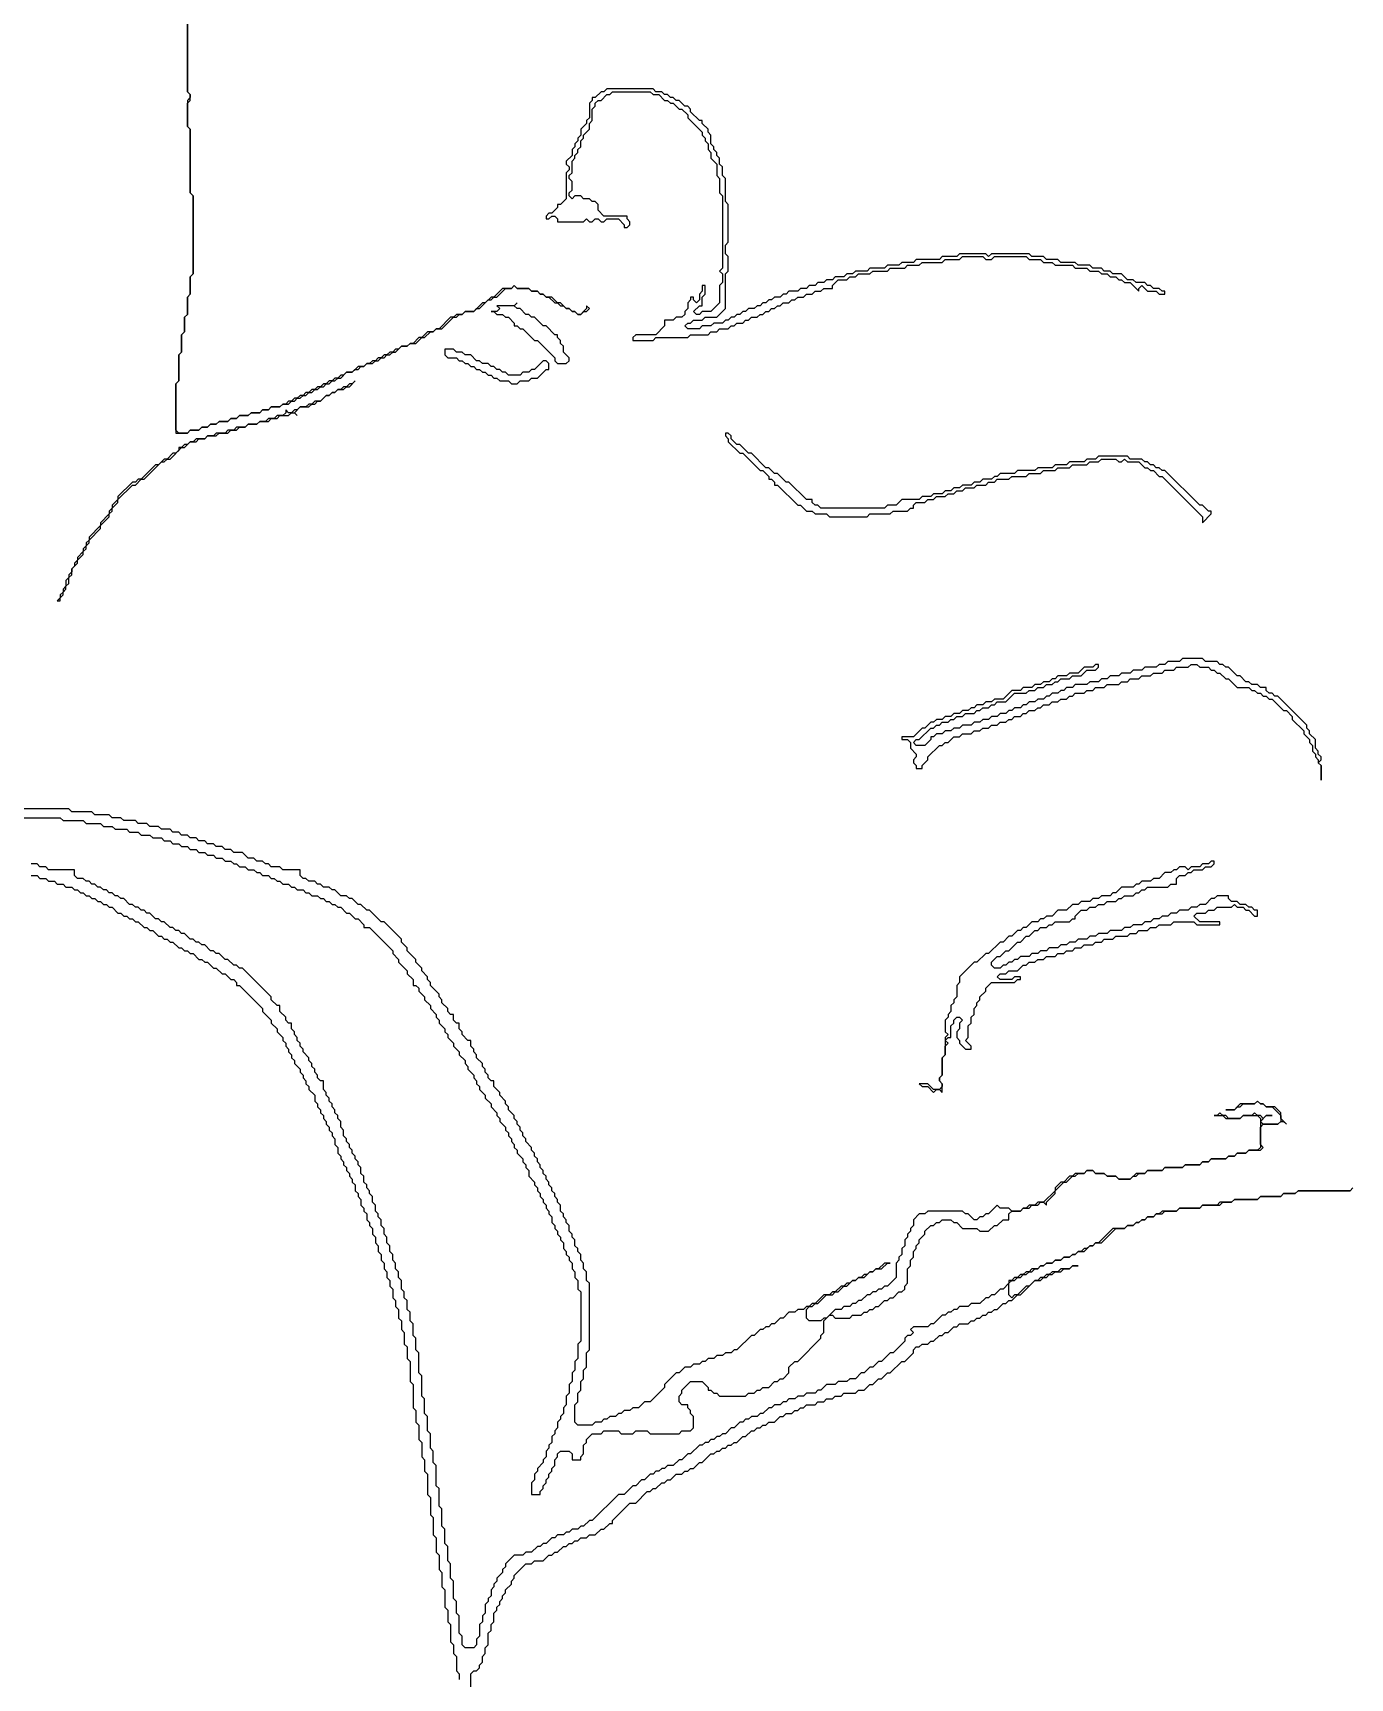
# Model space of a CAD drawing. Header units: metres. Extents: x 0 to 1000, y 0 to 1405.
# Drawn here: x 498.9 to 612.7, y 817.6 to 959.8 of the extents above; entities that cross this region are included whole.
import ezdxf

# ---------------------------------------------------------------- set-up
doc = ezdxf.new("R2010")
doc.units = ezdxf.units.M

msp = doc.modelspace()

# ---------------------------------------------------------------- linework, layer by layer
for points in [[(512.25, 964.75), (512.25, 954.75), (512.5, 954.5), (512.5, 954.25), (512.25, 954), (512.25, 951.75), (512.5, 951.5), (512.5, 946), (512.75, 945.75), (512.75, 939), (512.5, 938.75), (512.5, 937.25), (512.25, 937), (512.25, 935.5), (512, 935.25), (512, 934), (511.75, 933.75), (511.75, 932.25), (511.5, 932), (511.5, 929.75), (511.25, 929.5), (511.25, 925.25), (512.25, 925.25), (512.5, 925.5), (513.25, 925.5), (513.5, 925.75), (514, 925.75), (514.25, 926), (514.75, 926), (515, 926.25), (515.75, 926.25), (516, 926.5), (516.5, 926.5), (516.75, 926.75), (517.5, 926.75), (517.75, 927), (518.5, 927), (518.75, 927.25), (519.25, 927.25), (519.5, 927.5), (520.25, 927.5), (520.5, 927.75), (521, 927.75), (521.25, 928), (521.5, 928), (521.75, 928.25), (522, 928.25), (522.25, 928.5), (522.5, 928.5), (522.75, 928.75), (523, 928.75), (523.25, 929), (523.5, 929), (523.75, 929.25), (524, 929.25), (524.25, 929.5), (524.5, 929.5), (524.75, 929.75), (525, 929.75), (525.25, 930), (525.5, 930), (526, 930.5), (526.5, 930.5), (526.75, 930.75), (527, 930.75), (527.25, 931), (527.5, 931), (527.75, 931.25), (528.25, 931.25), (528.5, 931.5), (528.75, 931.5), (529, 931.75), (529.25, 931.75), (529.5, 932), (529.75, 932), (530, 932.25), (530.25, 932.25), (530.75, 932.75), (531.25, 932.75), (531.5, 933), (532, 933), (532.5, 933.5), (532.75, 933.5), (533.25, 934), (533.5, 934), (533.75, 934.25), (534.25, 934.25), (535.25, 935.25), (535.5, 935.25), (535.75, 935.5), (536, 935.5), (536.25, 935.75), (537, 935.75), (537.25, 936), (537.5, 936), (538.25, 936.75), (538.5, 936.75), (538.75, 937), (539, 937), (539.75, 937.75), (540.25, 937.75), (540.5, 938), (540.75, 937.75), (541.75, 937.75), (542, 937.5), (542.5, 937.5), (542.75, 937.25), (543, 937.25), (543.25, 937), (543.5, 937), (544, 936.5), (544.25, 936.5), (544.5, 936.25), (544.75, 936.25), (545, 936), (545.25, 936), (545.5, 935.75), (545.75, 935.75), (546, 935.5), (546.25, 935.5), (546.5, 935.75), (546.75, 935.75), (547, 936), (546.75, 936.25), (546.75, 936), (546.25, 935.5), (546, 935.5), (545.75, 935.75), (545.5, 935.75), (545.25, 936), (545, 936), (544.5, 936.5), (544.25, 936.5), (543.75, 937), (543.25, 937), (543, 937.25), (542.75, 937.25), (542.5, 937.5), (542, 937.5), (541.75, 937.75), (540.75, 937.75), (540.5, 938), (540.25, 937.75), (539.5, 937.75), (538.75, 937), (538.5, 937), (538, 936.5), (537.75, 936.5), (537, 935.75), (536.25, 935.75), (536, 935.5), (535.5, 935.5), (535.25, 935.25), (535, 935.25), (534, 934.25), (533.75, 934.25), (533.5, 934), (533, 934), (532.5, 933.5), (532.25, 933.5), (531.75, 933), (531.5, 933), (531.25, 932.75), (530.75, 932.75), (530.5, 932.5), (530.25, 932.5), (530, 932.25), (529.75, 932.25), (529.5, 932), (529.25, 932), (529, 931.75), (528.75, 931.75), (528.5, 931.5), (528.25, 931.5), (528, 931.25), (527.75, 931.25), (527.5, 931), (527, 931), (526.5, 930.5), (526, 930.5), (525.75, 930.25), (525.5, 930.25), (525.25, 930), (525, 930), (524.75, 929.75), (524.5, 929.75), (524.25, 929.5), (524, 929.5), (523.75, 929.25), (523.5, 929.25), (523.25, 929), (523, 929), (522.75, 928.75), (522.5, 928.75), (522.25, 928.5), (522, 928.5), (521.75, 928.25), (521.5, 928.25), (521.25, 928), (521, 928), (520.75, 927.75), (520.5, 927.75), (520.25, 927.5), (519.5, 927.5), (519.25, 927.25), (518.75, 927.25), (518.5, 927), (517.75, 927), (517.5, 926.75), (516.75, 926.75), (516.5, 926.5), (516, 926.5), (515.75, 926.25), (515, 926.25), (514.75, 926), (514.25, 926), (514, 925.75), (513.5, 925.75), (513.25, 925.5), (512.5, 925.5), (512.25, 925.25), (511.5, 925.25), (511.25, 925.5), (511.25, 929.5), (511.5, 929.75), (511.5, 932), (511.75, 932.25), (511.75, 933.75), (512, 934), (512, 935.25), (512.25, 935.5), (512.25, 937), (512.5, 937.25), (512.5, 938.75), (512.75, 939), (512.75, 945.75), (512.5, 946), (512.5, 951.5), (512.25, 951.75), (512.25, 953.75), (512.5, 954), (512.5, 954.5), (512.25, 954.75), (512.25, 964.75)], [(497.5, 892), (501.25, 892), (501.5, 891.75), (503.25, 891.75), (503.5, 891.5), (504.75, 891.5), (505, 891.25), (505.75, 891.25), (506, 891), (507, 891), (507.25, 890.75), (508, 890.75), (508.25, 890.5), (509, 890.5), (509.25, 890.25), (510, 890.25), (510.25, 890), (510.75, 890), (511, 889.75), (511.5, 889.75), (511.75, 889.5), (512.25, 889.5), (512.5, 889.25), (513, 889.25), (513.25, 889), (513.75, 889), (514, 888.75), (514.5, 888.75), (514.75, 888.5), (515.25, 888.5), (515.5, 888.25), (516, 888.25), (516.25, 888), (516.5, 888), (516.75, 887.75), (517.25, 887.75), (517.5, 887.5), (518, 887.5), (518.25, 887.25), (518.5, 887.25), (518.75, 887), (519.25, 887), (519.5, 886.75), (519.75, 886.75), (520, 886.5), (520.25, 886.5), (520.5, 886.25), (521, 886.25), (521.25, 886), (521.5, 886), (521.75, 885.75), (522.25, 885.75), (522.5, 885.5), (522.75, 885.5), (523, 885.25), (523.5, 885.25), (523.75, 885), (524, 885), (524.25, 884.75), (524.5, 884.75), (524.75, 884.5), (525, 884.5), (525.25, 884.25), (525.5, 884.25), (526, 883.75), (526.25, 883.75), (526.75, 883.25), (527, 883.25), (527.5, 882.75), (527.5, 882.5), (528, 882.5), (530, 880.5), (530, 880.25), (530.5, 879.75), (530.5, 879.5), (531.25, 878.75), (531.25, 878.5), (531.75, 878), (531.75, 877.5), (532, 877.5), (532.25, 877.25), (532.25, 877), (532.75, 876.5), (532.75, 876.25), (533.25, 875.75), (533.25, 875.5), (533.75, 875), (533.75, 874.75), (534, 874.5), (534, 874.25), (534.5, 873.75), (534.5, 873.5), (534.75, 873.25), (534.75, 873), (535.25, 872.5), (535.25, 872.25), (535.75, 871.75), (535.75, 871.5), (536.25, 871), (536.25, 870.75), (536.5, 870.5), (536.5, 870.25), (537, 869.75), (537, 869.5), (537.25, 869.25), (537.25, 869), (537.5, 868.75), (537.5, 868.5), (538, 868), (538, 867.75), (538.5, 867.25), (538.5, 867), (539, 866.5), (539, 866.25), (539.25, 866), (539.25, 865.75), (539.75, 865.25), (539.75, 865), (540, 864.75), (540, 864.5), (540.25, 864.25), (540.25, 864), (540.5, 863.75), (540.5, 863.5), (540.75, 863.25), (540.75, 863), (541.25, 862.5), (541.25, 862.25), (541.5, 862), (541.5, 861.75), (541.75, 861.5), (541.75, 861), (542.25, 860.5), (542.25, 860.25), (542.5, 860), (542.5, 859.75), (542.75, 859.5), (542.75, 859.25), (543, 859), (543, 858.75), (543.25, 858.5), (543.25, 858.25), (543.5, 858), (543.5, 857.75), (543.75, 857.5), (543.75, 857), (544, 856.75), (544, 856.5), (544.25, 856.25), (544.25, 856), (544.5, 855.75), (544.5, 855.5), (544.75, 855.25), (544.75, 854.75), (545, 854.5), (545, 854.25), (545.25, 854), (545.25, 853.75), (545.5, 853.5), (545.5, 853), (545.75, 852.75), (545.75, 852.25), (546, 852), (546, 851.25), (546.25, 851), (546.25, 846.75), (546, 846.5), (546, 845.25), (545.75, 845), (545.75, 844.25), (545.5, 844), (545.5, 843.25), (545.25, 843), (545.25, 842.25), (545, 842), (545, 841.25), (544.75, 841), (544.75, 840.5), (544.5, 840.25), (544.5, 840), (544.25, 839.75), (544.25, 839.25), (544, 839), (544, 838.75), (543.75, 838.5), (543.75, 838), (543.5, 837.75), (543.5, 837.5), (543.25, 837.25), (543.25, 836.75), (543, 836.5), (543, 836.25), (542.5, 835.75), (542.5, 835.5), (542.25, 835.25), (542.25, 834.75), (542, 834.5), (542, 833.5), (542.75, 833.5), (542.75, 833.75), (543, 834), (543, 834.25), (543.25, 834.5), (543.25, 834.75), (543.5, 835), (543.5, 835.25), (543.75, 835.5), (543.75, 835.75), (544, 836), (544, 836.5), (544.25, 836.75), (544.25, 837), (544.5, 837.25), (545.25, 837.25), (545.5, 837), (545.5, 836.5), (546.25, 836.5), (546.25, 836.75), (546.5, 837), (546.5, 837.75), (546.75, 838), (546.75, 838.25), (547.25, 838.75), (548, 838.75), (548.25, 839), (549.5, 839), (549.75, 838.75), (550.75, 838.75), (551, 839), (552, 839), (552.25, 838.75), (554.75, 838.75), (555, 839), (555.75, 839), (556, 839.25), (556, 840.25), (555.75, 840.5), (555.75, 840.75), (555.5, 841), (555.5, 841.25), (555, 841.25), (554.75, 841.5), (554.75, 842), (555, 842.25), (555, 842.5), (555.75, 843.25), (556.75, 843.25), (557.25, 842.75), (557.25, 842.5), (557.5, 842.5), (557.75, 842.25), (558, 842.25), (558.25, 842), (560.5, 842), (560.75, 842.25), (561.25, 842.25), (561.5, 842.5), (561.75, 842.5), (562, 842.75), (562.5, 842.75), (563, 843.25), (563.25, 843.25), (563.5, 843.5), (563.75, 843.5), (564.25, 844), (564.25, 844.5), (564.75, 845), (565, 845), (567, 847), (567, 847.25), (567.25, 847.5), (567.25, 848.5), (567.75, 849), (568, 849), (568.25, 848.75), (569.5, 848.75), (569.75, 849), (570.5, 849), (570.75, 849.25), (571, 849.25), (571.25, 849.5), (571.5, 849.5), (571.75, 849.75), (572, 849.75), (572.5, 850.25), (572.75, 850.25), (573, 850.5), (573.25, 850.5), (573.75, 851), (574, 851), (574.25, 851.25), (574.25, 851.5), (574.5, 851.75), (574.5, 853), (574.75, 853.25), (574.75, 853.75), (575, 854), (575, 854.5), (575.25, 854.75), (575.25, 855), (575.5, 855.25), (575.5, 855.5), (576, 856), (576, 856.25), (576.5, 856.75), (576.75, 856.75), (577, 857), (577.25, 857), (577.5, 857.25), (578.25, 857.25), (578.5, 857), (578.75, 857), (579.25, 856.5), (580.5, 856.5), (580.75, 856.25), (581.5, 856.25), (582, 856.75), (582.25, 856.75), (582.75, 857.25), (583.25, 857.25), (583.25, 857.75), (583.5, 858), (584.25, 858), (584.5, 858.25), (585, 858.25), (585.25, 858.5), (585.75, 858.5), (586, 858.75), (586.25, 858.75), (586.5, 858.5), (586.5, 858.75), (587.25, 859.5), (587.25, 859.75), (588, 860.5), (588.25, 860.5), (588.75, 861), (589, 861), (589.25, 861.25), (589.75, 861.25), (590, 861.5), (590.5, 861.5), (590.75, 861.25), (591.5, 861.25), (591.75, 861), (592.5, 861), (592.75, 860.75), (593.75, 860.75), (594, 861), (594.25, 861), (594.5, 861.25), (595, 861.25), (595.25, 861.5), (596.5, 861.5), (596.75, 861.75), (598.25, 861.75), (598.5, 862), (599.75, 862), (600, 862.25), (600.5, 862.25), (600.75, 862.5), (602, 862.5), (602.25, 862.75), (602.75, 862.75), (603, 863), (603.75, 863), (604, 863.25), (605, 863.25), (605.25, 863.5), (605, 863.75), (605, 865.25), (605.25, 865.5), (606.5, 865.5), (606.75, 865.75), (607, 865.75), (607.25, 865.5), (606.75, 866), (606.75, 866.5), (606.25, 867), (605.5, 867), (605.25, 867.25), (605, 867.25), (604.75, 867.5), (604.5, 867.25), (603.25, 867.25), (602.75, 866.75), (602, 866.75), (602.75, 866.75), (603, 867), (603.25, 867), (603.5, 867.25), (604.5, 867.25), (604.75, 867.5), (605, 867.25), (605.25, 867.25), (605.5, 867), (606, 867), (606.75, 866.25), (606.75, 865.75), (606.5, 865.5), (605.25, 865.5), (605, 865.75), (605.5, 866.25), (606, 866.25), (605.5, 866.25), (605.25, 866), (605, 866.25), (604.75, 866.25), (604.5, 866.5), (604.25, 866.25), (603.5, 866.25), (603.25, 866), (602.25, 866), (602, 866.25), (601.75, 866.25), (601.5, 866.5), (601.25, 866.25), (601, 866.25), (601.75, 866.25), (602, 866), (603.25, 866), (603.5, 866.25), (604.75, 866.25), (605, 866), (605, 863.5), (604.75, 863.25), (604, 863.25), (603.75, 863), (603, 863), (602.75, 862.75), (602.25, 862.75), (602, 862.5), (600.75, 862.5), (600.5, 862.25), (600, 862.25), (599.75, 862), (598.5, 862), (598.25, 861.75), (596.75, 861.75), (596.5, 861.5), (595.25, 861.5), (595, 861.25), (594.25, 861.25), (593.75, 860.75), (592.75, 860.75), (592.5, 861), (591.75, 861), (591.5, 861.25), (590.75, 861.25), (590.5, 861.5), (590, 861.5), (589.75, 861.25), (589, 861.25), (588.75, 861), (588.5, 861), (588, 860.5), (587.75, 860.5), (587.25, 860), (587.25, 859.75), (586.25, 858.75), (585.75, 858.75), (585.5, 858.5), (585, 858.5), (584.75, 858.25), (584.5, 858.25), (584.25, 858), (583.5, 858), (583.25, 858.25), (582.5, 858.25), (582.25, 858.5), (581.5, 857.75), (581.25, 857.75), (581, 857.5), (580.75, 857.5), (580.5, 857.25), (580.25, 857.25), (579.75, 857.75), (579.5, 857.75), (579.25, 858), (576.25, 858), (576, 857.75), (575.5, 857.75), (575, 857.25), (575, 856.75), (574.75, 856.5), (574.75, 856.25), (574.5, 856), (574.5, 855.75), (574.25, 855.5), (574.25, 855), (574, 854.75), (574, 854.25), (573.75, 854), (573.75, 853.75), (573.5, 853.5), (573.5, 852.25), (572.75, 851.5), (572.5, 851.5), (572.25, 851.25), (572, 851.25), (571.75, 851), (571.5, 851), (571.25, 850.75), (571, 850.75), (570.5, 850.25), (570.25, 850.25), (570, 850), (569.75, 850), (569.5, 849.75), (569, 849.75), (568.75, 849.5), (568.25, 849.5), (567.5, 848.75), (567.25, 848.75), (567, 848.5), (566, 848.5), (565.75, 848.75), (565.75, 849.5), (566, 849.75), (566.25, 849.75), (566.5, 850), (566.75, 850), (567.5, 850.75), (568, 850.75), (568.25, 851), (568.5, 851), (569, 851.5), (569.25, 851.5), (569.75, 852), (570, 852), (570.25, 852.25), (570.75, 852.25), (571.25, 852.75), (571.5, 852.75), (571.75, 853), (572.25, 853), (572.75, 853.5), (573, 853.5), (572.5, 853.5), (572, 853), (571.75, 853), (571.5, 852.75), (571.25, 852.75), (571, 852.5), (570.75, 852.5), (570.5, 852.25), (570.25, 852.25), (570, 852), (569.75, 852), (569.5, 851.75), (569.25, 851.75), (569, 851.5), (568.75, 851.5), (568.25, 851), (568, 851), (567.75, 850.75), (567.25, 850.75), (566.5, 850), (566.25, 850), (566, 849.75), (565.75, 849.75), (565.5, 849.5), (565, 849.5), (564.75, 849.25), (564.25, 849.25), (563.75, 848.75), (563.5, 848.75), (563, 848.25), (562.75, 848.25), (562.5, 848), (562.25, 848), (562, 847.75), (561.75, 847.75), (561.25, 847.25), (561, 847.25), (559.75, 846), (559.5, 846), (559.25, 845.75), (558.75, 845.75), (558.5, 845.5), (558, 845.5), (557.75, 845.25), (557.25, 845.25), (557, 845), (556.75, 845), (556.5, 844.75), (556, 844.75), (555.75, 844.5), (555.25, 844.5), (554.75, 844), (554.5, 844), (553.5, 843), (553.5, 842.75), (552.25, 841.5), (551.75, 841.5), (551.25, 841), (550.75, 841), (550.5, 840.75), (550, 840.75), (549.75, 840.5), (549.5, 840.5), (549.25, 840.25), (548.75, 840.25), (548.5, 840), (548.25, 840), (548, 839.75), (547.5, 839.75), (547.25, 839.5), (546, 839.5), (545.75, 839.75), (545.75, 841.25), (546, 841.5), (546, 842.25), (546.25, 842.5), (546.25, 843.25), (546.5, 843.5), (546.5, 844.25), (546.75, 844.5), (546.75, 845.75), (547, 846), (547, 851.75), (546.75, 852), (546.75, 852.75), (546.5, 853), (546.5, 853.5), (546.25, 853.75), (546.25, 854.25), (546, 854.5), (546, 854.75), (545.75, 855), (545.75, 855.5), (545.5, 855.75), (545.5, 856), (545.25, 856.25), (545.25, 856.75), (545, 857), (545, 857.25), (544.75, 857.5), (544.75, 857.75), (544.5, 858), (544.5, 858.5), (544.25, 858.75), (544.25, 859), (544, 859.25), (544, 859.5), (543.75, 859.75), (543.75, 860), (543.5, 860.25), (543.5, 860.5), (543.25, 860.75), (543.25, 861), (543, 861.25), (543, 861.5), (542.75, 861.75), (542.75, 862), (542.5, 862.25), (542.5, 862.5), (542.25, 862.75), (542.25, 863), (542, 863.25), (542, 863.5), (541.5, 864), (541.5, 864.25), (541.25, 864.5), (541.25, 864.75), (541, 865), (541, 865.25), (540.75, 865.5), (540.75, 865.75), (540.5, 866), (540.5, 866.25), (540, 866.75), (540, 867), (539.75, 867.25), (539.75, 867.5), (539.25, 868), (539.25, 868.25), (538.75, 868.75), (538.75, 869.25), (538.5, 869.25), (538.25, 869.5), (538.25, 869.75), (538, 870), (538, 870.25), (537.75, 870.5), (537.75, 870.75), (537.25, 871.25), (537.25, 871.5), (537, 871.75), (537, 872), (536.75, 872.25), (536.75, 872.75), (536.5, 872.75), (536, 873.25), (536, 873.5), (535.75, 873.75), (535.75, 874.25), (535.5, 874.25), (535.25, 874.5), (535.25, 875), (535, 875), (534.75, 875.25), (534.75, 875.5), (534.25, 876), (534.25, 876.25), (534, 876.5), (534, 876.75), (533.25, 877.5), (533.25, 877.75), (533, 878), (533, 878.25), (532.5, 878.75), (532.5, 879), (532, 879.5), (532, 879.75), (531.25, 880.5), (531.25, 880.75), (530.75, 881.25), (530.75, 881.5), (529.25, 883), (529, 883), (528, 884), (527.75, 884), (527.25, 884.5), (527, 884.5), (526.5, 885), (526.25, 885), (526, 885.25), (525.5, 885.25), (525, 885.75), (524.75, 885.75), (524.5, 886), (524, 886), (523.75, 886.25), (523.5, 886.25), (523.25, 886.5), (522.75, 886.5), (522.5, 886.75), (522.25, 886.75), (522, 887), (522, 887.5), (520.5, 887.5), (520.25, 887.75), (519.5, 887.75), (519.25, 888), (519, 888), (518.75, 888.25), (518.25, 888.25), (518, 888.5), (517.5, 888.5), (517, 889), (516.25, 889), (516, 889.25), (515.5, 889.25), (515.25, 889.5), (514.75, 889.5), (514.5, 889.75), (514, 889.75), (513.75, 890), (513.25, 890), (513, 890.25), (512.5, 890.25), (512.25, 890.5), (511.75, 890.5), (511.5, 890.75), (511, 890.75), (510.75, 891), (510, 891), (509.75, 891.25), (509, 891.25), (508.75, 891.5), (508, 891.5), (507.75, 891.75), (506.75, 891.75), (506.5, 892), (505.75, 892), (505.5, 892.25), (504.25, 892.25), (504, 892.5), (502.25, 892.5), (502, 892.75), (496.75, 892.75)], [(613, 860), (612.75, 859.75), (608.25, 859.75), (608, 859.5), (607, 859.5), (606.75, 859.25), (605, 859.25), (604.75, 859), (602.75, 859), (602.5, 858.75), (601.5, 858.75), (601.25, 858.5), (600, 858.5), (599.75, 858.25), (598, 858.25), (597.75, 858), (596.5, 858), (596.25, 857.75), (596, 857.75), (595.75, 857.5), (595.25, 857.5), (595, 857.25), (594.75, 857.25), (594.5, 857), (594.25, 857), (594, 856.75), (593.5, 856.75), (593.25, 856.5), (592.25, 856.5), (591, 855.25), (590.75, 855.25), (590.5, 855), (590.25, 855), (590, 854.75), (589.75, 854.75), (589.5, 854.5), (589.25, 854.5), (589, 854.25), (588.75, 854.25), (588.5, 854), (588, 854), (587.75, 853.75), (587.25, 853.75), (587, 853.5), (586.5, 853.5), (586.25, 853.25), (586, 853.25), (585.75, 853), (585.25, 853), (585, 852.75), (584.75, 852.75), (584.5, 852.5), (584.25, 852.5), (584, 852.25), (583.75, 852.25), (583.5, 852), (583.25, 852), (583.25, 851.75), (582.75, 851.25), (582.5, 851.25), (582, 850.75), (581.75, 850.75), (581.5, 850.5), (581.25, 850.5), (580.75, 850), (580, 850), (579.75, 849.75), (579, 849.75), (578.75, 849.5), (578.5, 849.5), (578.25, 849.25), (578, 849.25), (577.75, 849), (577.5, 849), (576.75, 848.25), (576.5, 848.25), (576.25, 848), (575, 848), (574.75, 847.75), (575, 847.5), (574.75, 847.25), (574.5, 847.25), (574.25, 847), (574.25, 846.75), (573.25, 845.75), (573, 845.75), (572.25, 845), (572, 845), (571.5, 844.5), (571.25, 844.5), (570.75, 844), (570.5, 844), (570, 843.5), (569.5, 843.5), (569.25, 843.25), (568.5, 843.25), (568.25, 843), (567.5, 843), (567, 842.5), (566.75, 842.5), (566.5, 842.25), (565.75, 842.25), (565.5, 842), (565, 842), (564.75, 841.75), (564.25, 841.75), (564, 841.5), (563.75, 841.5), (563.5, 841.25), (563, 841.25), (562.75, 841), (562.5, 841), (562, 840.5), (561.75, 840.5), (561.5, 840.25), (561, 840.25), (560.75, 840), (560.5, 840), (560.25, 839.75), (560, 839.75), (559.5, 839.25), (559.25, 839.25), (558.75, 838.75), (558.5, 838.75), (558.25, 838.5), (558, 838.5), (557.75, 838.25), (557.5, 838.25), (557.25, 838), (557, 838), (556.75, 837.75), (556.5, 837.75), (555.75, 837), (555.5, 837), (555, 836.5), (554.75, 836.5), (554.25, 836), (553.75, 836), (553.5, 835.75), (553.25, 835.75), (553, 835.5), (552.75, 835.5), (552.5, 835.25), (552.25, 835.25), (551.75, 834.75), (551.5, 834.75), (551, 834.25), (550.75, 834.25), (550, 833.5), (549.5, 833.5), (547.25, 831.25), (547, 831.25), (546.5, 830.75), (546.25, 830.75), (546, 830.5), (545.5, 830.5), (545.25, 830.25), (545, 830.25), (544.75, 830), (544.25, 830), (544, 829.75), (543.75, 829.75), (543.25, 829.25), (543, 829.25), (542.75, 829), (542.5, 829), (542, 828.5), (541.5, 828.5), (541.25, 828.25), (540.5, 828.25), (539.75, 827.5), (539.75, 827.25), (539.5, 827), (539.5, 826.75), (539, 826.25), (539, 826), (538.75, 825.75), (538.75, 825.5), (538.5, 825.25), (538.5, 824.75), (538.25, 824.5), (538.25, 824.25), (538, 824), (538, 823.25), (537.75, 823), (537.75, 822.5), (537.5, 822.25), (537.5, 821.25), (537.25, 821), (537.25, 820.5), (537, 820.25), (536.25, 820.25), (536, 820.5), (536, 821.25), (535.75, 821.5), (535.75, 823), (535.5, 823.25), (535.5, 824.25), (535.25, 824.5), (535.25, 826), (535, 826.25), (535, 827.5), (534.75, 827.75), (534.75, 829), (534.5, 829.25), (534.5, 830.5), (534.25, 830.75), (534.25, 832.25), (534, 832.5), (534, 834), (533.75, 834.25), (533.75, 836), (533.5, 836.25), (533.5, 837.25), (533.25, 837.5), (533.25, 838.75), (533, 839), (533, 840.25), (532.75, 840.5), (532.75, 841.75), (532.5, 842), (532.5, 843.75), (532.25, 844), (532.25, 845.75), (532, 846), (532, 847), (531.75, 847.25), (531.75, 848.25), (531.5, 848.5), (531.5, 849.25), (531.25, 849.5), (531.25, 850.25), (531, 850.5), (531, 851), (530.75, 851.25), (530.75, 852), (530.5, 852.25), (530.5, 852.75), (530.25, 853), (530.25, 853.5), (530, 853.75), (530, 854.25), (529.75, 854.5), (529.75, 855), (529.5, 855.25), (529.5, 855.75), (529.25, 856), (529.25, 856.5), (529, 856.75), (529, 857.25), (528.75, 857.5), (528.75, 857.75), (528.5, 858), (528.5, 858.5), (528.25, 858.75), (528.25, 859.25), (528, 859.5), (528, 859.75), (527.75, 860), (527.75, 860.25), (527.5, 860.5), (527.5, 861), (527.25, 861.25), (527.25, 861.75), (527, 862), (527, 862.25), (526.75, 862.5), (526.75, 862.75), (526.5, 863), (526.5, 863.25), (526.25, 863.5), (526.25, 863.75), (526, 864), (526, 864.25), (525.75, 864.5), (525.75, 865), (525.5, 865.25), (525.5, 865.75), (525.25, 866), (525.25, 866.25), (525, 866.5), (525, 866.75), (524.75, 867), (524.75, 867.25), (524.5, 867.5), (524.5, 867.75), (524.25, 868), (524.25, 868.25), (524, 868.5), (524, 869.25), (523.75, 869.25), (523.5, 869.5), (523.5, 869.75), (523.25, 870), (523.25, 870.25), (523, 870.5), (523, 870.75), (522.75, 871), (522.75, 871.25), (522.25, 871.75), (522.25, 872), (522, 872.25), (522, 872.5), (521.75, 872.75), (521.75, 873), (521.5, 873.25), (521.5, 873.5), (521.25, 873.75), (521.25, 874.25), (521, 874.25), (520.75, 874.5), (520.75, 874.75), (520.25, 875.25), (520.25, 875.75), (520, 875.75), (519.5, 876.25), (519.5, 876.5), (517, 879), (516.75, 879), (516.5, 879.25), (516.25, 879.25), (515.75, 879.75), (515.5, 879.75), (515, 880.25), (514.75, 880.25), (514.5, 880.5), (514.25, 880.5), (513.75, 881), (513.5, 881), (513.25, 881.25), (513, 881.25), (512.75, 881.5), (512.5, 881.5), (512, 882), (511.75, 882), (511.5, 882.25), (511.25, 882.25), (511, 882.5), (510.75, 882.5), (510.25, 883), (510, 883), (509.75, 883.25), (509.5, 883.25), (509, 883.75), (508.75, 883.75), (508.5, 884), (508.25, 884), (508, 884.25), (507.75, 884.25), (507.5, 884.5), (507.25, 884.5), (506.75, 885), (506.5, 885), (506.25, 885.25), (506, 885.25), (505.75, 885.5), (505.5, 885.5), (505.25, 885.75), (505, 885.75), (504.75, 886), (504.5, 886), (504.25, 886.25), (504, 886.25), (503.75, 886.5), (503.5, 886.5), (503.25, 886.75), (502.75, 886.75), (502.5, 887), (502.5, 887.5), (500.25, 887.5), (500, 887.75), (499.5, 887.75), (499.25, 888), (498.75, 888)], [(498.75, 887), (499.25, 887), (499.5, 886.75), (500, 886.75), (500.25, 886.5), (500.75, 886.5), (501, 886.25), (501.5, 886.25), (501.75, 886), (502.25, 886), (502.5, 885.75), (502.75, 885.75), (503, 885.5), (503.25, 885.5), (503.5, 885.25), (503.75, 885.25), (504, 885), (504.25, 885), (504.5, 884.75), (504.75, 884.75), (505, 884.5), (505.25, 884.5), (505.5, 884.25), (505.75, 884.25), (506.25, 883.75), (506.5, 883.75), (506.75, 883.5), (507, 883.5), (507.25, 883.25), (507.5, 883.25), (507.75, 883), (508, 883), (508.5, 882.5), (508.75, 882.5), (509, 882.25), (509.25, 882.25), (509.75, 881.75), (510, 881.75), (510.25, 881.5), (510.5, 881.5), (510.75, 881.25), (511, 881.25), (511.5, 880.75), (511.75, 880.75), (512, 880.5), (512.25, 880.5), (512.5, 880.25), (512.75, 880.25), (513.25, 879.75), (513.5, 879.75), (513.75, 879.5), (514, 879.5), (514.5, 879), (514.75, 879), (515.25, 878.5), (515.5, 878.5), (516, 878), (516.25, 878), (516.5, 877.75), (516.5, 877.5), (516.75, 877.5), (518.75, 875.5), (518.75, 875.25), (519.5, 874.5), (519.5, 874.25), (520, 873.75), (520, 873.5), (520.5, 873), (520.5, 872.75), (520.75, 872.5), (520.75, 872.25), (521, 872), (521, 871.75), (521.25, 871.5), (521.25, 871.25), (521.5, 871), (521.5, 870.75), (522, 870.25), (522, 870), (522.25, 869.75), (522.25, 869.5), (522.5, 869.25), (522.5, 869), (522.75, 868.75), (522.75, 868.5), (523.25, 868), (523.25, 867.5), (523.5, 867.25), (523.5, 867), (523.75, 866.75), (523.75, 866.5), (524, 866.25), (524, 866), (524.25, 865.75), (524.25, 865.5), (524.5, 865.25), (524.5, 865), (524.75, 864.75), (524.75, 864.5), (525, 864.25), (525, 863.75), (525.25, 863.5), (525.25, 863), (525.5, 862.75), (525.5, 862.5), (525.75, 862.25), (525.75, 862), (526, 861.75), (526, 861.5), (526.25, 861.25), (526.25, 861), (526.5, 860.75), (526.5, 860.5), (526.75, 860.25), (526.75, 859.75), (527, 859.5), (527, 859.25), (527.25, 859), (527.25, 858.5), (527.5, 858.25), (527.5, 858), (527.75, 857.75), (527.75, 857.25), (528, 857), (528, 856.75), (528.25, 856.5), (528.25, 856), (528.5, 855.75), (528.5, 855.25), (528.75, 855), (528.75, 854.5), (529, 854.25), (529, 853.75), (529.25, 853.5), (529.25, 853), (529.5, 852.75), (529.5, 852.25), (529.75, 852), (529.75, 851.5), (530, 851.25), (530, 850.5), (530.25, 850.25), (530.25, 849.75), (530.5, 849.5), (530.5, 848.75), (530.75, 848.5), (530.75, 847.75), (531, 847.5), (531, 846.5), (531.25, 846.25), (531.25, 845.25), (531.5, 845), (531.5, 843.25), (531.75, 843), (531.75, 841), (532, 840.75), (532, 839.75), (532.25, 839.5), (532.25, 838.25), (532.5, 838), (532.5, 836.75), (532.75, 836.5), (532.75, 835.5), (533, 835.25), (533, 833.5), (533.25, 833.25), (533.25, 831.75), (533.5, 831.5), (533.5, 830), (533.75, 829.75), (533.75, 828.5), (534, 828.25), (534, 827), (534.25, 826.75), (534.25, 825.5), (534.5, 825.25), (534.5, 823.75), (534.75, 823.5), (534.75, 822.5), (535, 822.25), (535, 820.75), (535.25, 820.5), (535.25, 819.75), (535.5, 819.5), (535.5, 818.25), (535.75, 818), (535.75, 817.5)], [(536.75, 816.5), (536.75, 818), (537, 818.25), (537.25, 818.25), (537.5, 818.5), (537.5, 818.75), (537.75, 819), (537.75, 819.5), (538, 819.75), (538, 820.25), (538.25, 820.5), (538.25, 821.5), (538.5, 821.75), (538.5, 822.25), (538.75, 822.5), (538.75, 823.25), (539, 823.5), (539, 823.75), (539.25, 824), (539.25, 824.25), (539.5, 824.5), (539.5, 824.75), (539.75, 825), (539.75, 825.25), (540.25, 825.75), (540.25, 826), (540.5, 826.25), (540.5, 826.5), (541.5, 827.5), (542, 827.5), (542.25, 827.75), (543, 827.75), (543.5, 828.25), (543.75, 828.25), (544, 828.5), (544.25, 828.5), (544.75, 829), (545, 829), (545.25, 829.25), (545.5, 829.25), (545.75, 829.5), (546, 829.5), (546.25, 829.75), (546.75, 829.75), (547, 830), (547.5, 830), (548, 830.5), (548.25, 830.5), (548.75, 831), (549, 831), (549, 831.25), (550.5, 832.75), (551, 832.75), (552, 833.75), (552.25, 833.75), (552.5, 834), (552.75, 834), (553.25, 834.5), (553.5, 834.5), (553.75, 834.75), (554, 834.75), (554.5, 835.25), (555, 835.25), (555.25, 835.5), (555.5, 835.5), (555.75, 835.75), (556, 835.75), (556.5, 836.25), (556.75, 836.25), (557.5, 837), (557.75, 837), (558, 837.25), (558.25, 837.25), (558.5, 837.5), (558.75, 837.5), (559, 837.75), (559.25, 837.75), (559.5, 838), (559.75, 838), (560.25, 838.5), (560.5, 838.5), (561, 839), (561.25, 839), (561.5, 839.25), (561.75, 839.25), (562, 839.5), (562.25, 839.5), (562.5, 839.75), (563, 839.75), (563.5, 840.25), (563.75, 840.25), (564, 840.5), (564.5, 840.5), (564.75, 840.75), (565, 840.75), (565.25, 841), (565.5, 841), (565.75, 841.25), (566.5, 841.25), (566.75, 841.5), (567.25, 841.5), (567.5, 841.75), (568, 841.75), (568.25, 842), (568.75, 842), (569, 842.25), (570, 842.25), (570.25, 842.5), (570.75, 842.5), (571.25, 843), (571.5, 843), (572, 843.5), (572.25, 843.5), (572.75, 844), (573, 844), (574, 845), (574.25, 845), (575, 845.75), (575, 846), (575.25, 846.25), (575.5, 846.25), (575.75, 846.5), (576.25, 846.5), (576.5, 846.75), (576.75, 846.75), (577.25, 847.25), (577.5, 847.25), (577.75, 847.5), (578, 847.5), (578.5, 848), (578.75, 848), (579, 848.25), (579.75, 848.25), (580, 848.5), (580.25, 848.5), (580.5, 848.75), (580.75, 848.75), (581, 849), (581.25, 849), (581.5, 849.25), (581.75, 849.25), (582, 849.5), (582.25, 849.5), (582.75, 850), (583, 850), (583.25, 850.25), (583.5, 850.25), (584, 850.75), (584.25, 850.75), (585.5, 852), (586, 852), (586.25, 852.25), (586.5, 852.25), (586.75, 852.5), (587, 852.5), (587.25, 852.75), (587.75, 852.75), (588, 853), (588.5, 853), (588.75, 853.25), (589.25, 853.25), (588.75, 853.25), (588.5, 853), (587.75, 853), (587.5, 852.75), (587, 852.75), (586.75, 852.5), (586.5, 852.5), (586.25, 852.25), (586, 852.25), (585.75, 852), (585.5, 852), (585, 851.5), (584.75, 851.5), (584, 850.75), (583.75, 850.75), (583.5, 850.5), (583.25, 850.75), (583.25, 851.75), (583.5, 852), (583.75, 852), (584, 852.25), (584.25, 852.25), (584.5, 852.5), (584.75, 852.5), (585, 852.75), (585.25, 852.75), (585.5, 853), (585.75, 853), (586, 853.25), (586.25, 853.25), (586.5, 853.5), (587, 853.5), (587.25, 853.75), (587.75, 853.75), (588, 854), (588.5, 854), (588.75, 854.25), (589, 854.25), (589.25, 854.5), (589.75, 854.5), (590.25, 855), (590.5, 855), (590.75, 855.25), (591.25, 855.25), (592.5, 856.5), (593.25, 856.5), (593.5, 856.75), (594, 856.75), (594.25, 857), (594.5, 857), (594.75, 857.25), (595, 857.25), (595.25, 857.5), (595.75, 857.5), (596, 857.75), (596.5, 857.75), (596.75, 858), (597.75, 858), (598, 858.25), (599.75, 858.25), (600, 858.5), (601.5, 858.5), (601.75, 858.75), (602.5, 858.75), (602.75, 859), (604.75, 859), (605, 859.25), (606.75, 859.25), (607, 859.5), (608, 859.5), (608.25, 859.75), (612.75, 859.75), (613, 860)]]:
    msp.add_lwpolyline(points)
for points in [[(548.5, 955), (548.25, 954.75), (548, 954.75), (547.5, 954.25), (547.25, 954.25), (547.25, 954), (547, 953.75), (547, 952.5), (546.75, 952.25), (546.75, 952), (546.25, 951.5), (546.25, 951), (546, 950.75), (546, 950.5), (545.75, 950.25), (545.75, 950), (545.5, 949.75), (545.5, 949.25), (545, 948.75), (545, 948.5), (545.25, 948.25), (545.25, 948), (545, 947.75), (545, 945.5), (544.5, 945), (544.25, 945), (544.25, 944.75), (543.75, 944.25), (543.5, 944.25), (543.25, 944), (543.25, 943.75), (543.5, 943.75), (543.75, 944), (544, 944), (544.25, 943.75), (544.25, 943.5), (546.5, 943.5), (546.75, 943.75), (547, 943.5), (547.25, 943.5), (547.5, 943.75), (547.75, 943.75), (548, 943.5), (548.25, 943.5), (548.5, 943.75), (549.5, 943.75), (550, 943.25), (550, 943), (550.25, 943), (550.5, 943.25), (550.5, 943.5), (550.25, 943.75), (550.25, 944), (548.25, 944), (547.75, 944.5), (547.75, 945), (547.5, 945.25), (547.25, 945.25), (547, 945.5), (546.5, 945.5), (546.25, 945.75), (545.75, 945.75), (545.5, 945.5), (545.25, 945.75), (545.25, 946), (545.5, 946.25), (545.5, 947), (545.25, 947.25), (545.25, 947.5), (545.5, 947.75), (545.5, 948.75), (545.75, 949), (545.75, 949.25), (546, 949.5), (546, 949.75), (546.25, 950), (546.25, 950.5), (546.5, 950.75), (546.5, 951), (547, 951.5), (547, 952), (547.25, 952.25), (547.25, 953.25), (547.5, 953.5), (547.5, 953.75), (547.75, 954), (548, 954), (548.5, 954.5), (548.75, 954.5), (549, 954.75), (552.25, 954.75), (552.5, 954.5), (553, 954.5), (553.5, 954), (553.75, 954), (554, 953.75), (554.25, 953.75), (554.75, 953.25), (555, 953.25), (555.5, 952.75), (555.5, 952.5), (556.75, 951.25), (556.75, 951), (557, 950.75), (557, 950.5), (557.25, 950.25), (557.25, 949.75), (557.5, 949.5), (557.5, 949), (558, 948.5), (558, 947.5), (558.25, 947.25), (558.25, 946), (558.5, 945.75), (558.5, 939.5), (558.25, 939.25), (558.5, 939), (558.5, 938.25), (558.25, 938), (558.25, 936.5), (557.5, 935.75), (556.75, 935.75), (556.5, 935.5), (556.25, 935.5), (556, 935.75), (556.5, 936.25), (556.75, 936.25), (556.75, 937), (557, 937.25), (557, 938), (556.75, 938), (556.75, 937.5), (556.5, 937.25), (556.5, 936.75), (556.25, 936.5), (556, 936.75), (556, 937), (555.75, 937), (555.75, 936.75), (555.5, 936.5), (555.5, 936), (555.25, 935.75), (555.25, 935.5), (555, 935.25), (554.5, 935.25), (554.25, 935), (553.5, 935), (553.5, 934.5), (552.75, 933.75), (551, 933.75), (550.75, 933.5), (550.75, 933.25), (552.5, 933.25), (552.75, 933.5), (555.5, 933.5), (555.75, 933.75), (557.25, 933.75), (557.5, 934), (558, 934), (558.25, 934.25), (559, 934.25), (559.25, 934.5), (559.5, 934.5), (559.75, 934.75), (560.25, 934.75), (560.5, 935), (560.75, 935), (561, 935.25), (561.5, 935.25), (561.75, 935.5), (562, 935.5), (562.25, 935.75), (562.5, 935.75), (562.75, 936), (563, 936), (563.25, 936.25), (563.5, 936.25), (563.75, 936.5), (564.25, 936.5), (564.5, 936.75), (564.75, 936.75), (565, 937), (565.5, 937), (565.75, 937.25), (566.25, 937.25), (566.5, 937.5), (567, 937.5), (567.25, 937.75), (568, 937.75), (568, 938), (568.5, 938.5), (569.25, 938.5), (569.5, 938.75), (570, 938.75), (570.25, 939), (571.25, 939), (571.5, 939.25), (572.75, 939.25), (573, 939.5), (574.25, 939.5), (574.5, 939.75), (575.5, 939.75), (575.75, 940), (577.5, 940), (577.75, 940.25), (579, 940.25), (579.25, 940.5), (581, 940.5), (581.25, 940.25), (581.75, 940.25), (582, 940.5), (584.75, 940.5), (585, 940.25), (586, 940.25), (586.25, 940), (587, 940), (587.25, 939.75), (588.75, 939.75), (589, 939.5), (590, 939.5), (590.25, 939.25), (591, 939.25), (591.25, 939), (591.75, 939), (592, 938.75), (592.5, 938.75), (592.75, 938.5), (593, 938.5), (593.25, 938.25), (593.75, 938.25), (594.5, 937.5), (594.5, 937.75), (594.75, 938), (595.25, 937.5), (596, 937.5), (596.25, 937.25), (596.75, 937.25), (596.75, 937.5), (596.5, 937.5), (596.25, 937.75), (595.75, 937.75), (595.5, 938), (595.25, 938), (595, 938.25), (594.25, 938.25), (594, 938.5), (593.5, 938.5), (593, 939), (592.25, 939), (592, 939.25), (591.5, 939.25), (591.25, 939.5), (590.5, 939.5), (590.25, 939.75), (589.25, 939.75), (589, 940), (587.75, 940), (587.5, 940.25), (586.5, 940.25), (586.25, 940.5), (585.25, 940.5), (585, 940.75), (581.75, 940.75), (581.5, 940.5), (581.25, 940.75), (579, 940.75), (578.75, 940.5), (577.5, 940.5), (577.25, 940.25), (575.25, 940.25), (575, 940), (574, 940), (573.75, 939.75), (572.75, 939.75), (572.5, 939.5), (571.25, 939.5), (571, 939.25), (570, 939.25), (569.75, 939), (569.25, 939), (569, 938.75), (568.25, 938.75), (568, 938.5), (567.5, 938.5), (567.25, 938.25), (566.75, 938.25), (566.5, 938), (566, 938), (565.75, 937.75), (565.25, 937.75), (565, 937.5), (564.25, 937.5), (564, 937.25), (563.75, 937.25), (563.5, 937), (563, 937), (562.75, 936.75), (562.5, 936.75), (562.25, 936.5), (562, 936.5), (561.75, 936.25), (561.5, 936.25), (561.25, 936), (560.75, 936), (560.5, 935.75), (560.25, 935.75), (560, 935.5), (559.75, 935.5), (559.5, 935.25), (559.25, 935.25), (559, 935), (558.75, 935), (558.5, 934.75), (557.75, 934.75), (557.5, 934.5), (556.75, 934.5), (556.5, 934.25), (555.5, 934.25), (555.25, 934.5), (555.5, 934.75), (555.75, 934.75), (556, 935), (556.75, 935), (557, 935.25), (558, 935.25), (558.75, 936), (558.75, 939), (559, 939.25), (559, 940.5), (558.75, 940.75), (558.75, 941.5), (559, 941.75), (559, 945), (558.75, 945.25), (558.75, 947.25), (558.5, 947.5), (558.5, 948.25), (558.25, 948.5), (558.25, 949), (558, 949.25), (558, 949.5), (557.75, 949.75), (557.75, 950), (557.5, 950.25), (557.5, 951), (557.25, 951.25), (557.25, 951.5), (556.75, 952), (556.75, 952.25), (556.5, 952.25), (555.75, 953), (555.75, 953.25), (555.5, 953.5), (555.25, 953.5), (554.75, 954), (554.5, 954), (554.25, 954.25), (554, 954.25), (553.75, 954.5), (553.5, 954.5), (553.25, 954.75), (552.75, 954.75), (552.5, 955)], [(540.75, 936.5), (540.5, 936.25), (539, 936.25), (539.25, 936), (539, 935.75), (538.5, 935.75), (538.75, 935.75), (539, 935.5), (539.5, 935.5), (539.75, 935.25), (540, 935.25), (540.5, 934.75), (540.5, 934.5), (540.75, 934.5), (541, 934.25), (541.25, 934.25), (542.25, 933.25), (542.5, 933.25), (544, 931.75), (544, 931.5), (544.25, 931.25), (545, 931.25), (545.25, 931.5), (545.25, 931.75), (544.75, 932.25), (544.75, 932.75), (544.5, 933), (544.5, 933.25), (544.25, 933.5), (544.25, 933.75), (544, 933.75), (543.25, 934.5), (543, 934.5), (542.25, 935.25), (542, 935.25), (541.75, 935.5), (541.5, 935.5), (541, 936), (540.75, 936), (540.5, 936.25)], [(534.5, 932.5), (534.5, 932), (534.75, 931.75), (535.5, 931.75), (535.75, 931.5), (536, 931.5), (536.25, 931.25), (536.5, 931.25), (536.75, 931), (537, 931), (537.25, 930.75), (537.5, 930.75), (537.75, 930.5), (538, 930.5), (538.25, 930.25), (538.5, 930.25), (538.75, 930), (539, 930), (539.25, 929.75), (540, 929.75), (540.25, 929.5), (540.75, 929.5), (541, 929.75), (541.75, 929.75), (542, 930), (542.5, 930), (543.25, 930.75), (543.5, 930.75), (543.5, 931.25), (543.25, 931.5), (543, 931.5), (542.25, 930.75), (542, 930.75), (541.75, 930.5), (541.25, 930.5), (541, 930.25), (540, 930.25), (539.75, 930.5), (539.5, 930.5), (539.25, 930.75), (539, 930.75), (538.75, 931), (538.5, 931), (538.25, 931.25), (537.75, 931.25), (537.5, 931.5), (537.25, 931.5), (536.75, 932), (536.25, 932), (536, 932.25), (535.5, 932.25), (535.25, 932.5)], [(526.75, 929.75), (526.5, 929.5), (526.25, 929.5), (526, 929.25), (525.75, 929.25), (525.5, 929), (525.25, 929), (525, 928.75), (524.75, 928.75), (524.5, 928.5), (524.25, 928.5), (523.75, 928), (523.25, 928), (523, 927.75), (522.75, 927.75), (522.5, 927.5), (522, 927.5), (521.75, 927.25), (521.5, 927.25), (521.25, 927), (521, 927), (520.75, 927.25), (520.75, 927), (520.5, 926.75), (520, 926.75), (519.75, 926.5), (519.25, 926.5), (519, 926.25), (518.5, 926.25), (518.25, 926), (517.5, 926), (517.25, 925.75), (516.5, 925.75), (516.25, 925.5), (515.75, 925.5), (515.5, 925.25), (514.75, 925.25), (514.5, 925), (514, 925), (513.75, 924.75), (513, 924.75), (512.75, 924.5), (512.5, 924.5), (512.25, 924.25), (512, 924.25), (511.75, 924), (511.5, 924), (511.5, 923.75), (511.25, 923.5), (511, 923.5), (510.5, 923), (510.25, 923), (509.75, 922.5), (509.5, 922.5), (508.25, 921.25), (508, 921.25), (507.75, 921), (507.5, 921), (506.25, 919.75), (506.25, 919.5), (505.75, 919), (505.75, 918.75), (505.5, 918.5), (505.5, 918.25), (504.75, 917.5), (504.75, 917.25), (503.75, 916.25), (503.75, 916), (503.5, 915.75), (503.5, 915.5), (503.25, 915.25), (503.25, 915), (502.75, 914.5), (502.75, 914.25), (502.5, 914), (502.5, 913.75), (502.25, 913.5), (502.25, 913.25), (502, 913), (502, 912.75), (501.75, 912.5), (501.75, 912), (501.5, 911.75), (501.5, 911.5), (501.25, 911.25), (501.25, 911), (501, 910.75), (501.25, 910.75), (501.25, 911), (501.5, 911.25), (501.5, 911.5), (501.75, 911.75), (501.75, 912), (502, 912.25), (502, 912.75), (502.25, 913), (502.25, 913.5), (502.75, 914), (502.75, 914.25), (503.25, 914.75), (503.25, 915), (503.5, 915.25), (503.5, 915.5), (503.75, 915.75), (503.75, 916), (504.75, 917), (504.75, 917.25), (505.5, 918), (505.5, 918.25), (505.75, 918.5), (505.75, 918.75), (506.25, 919.25), (506.25, 919.5), (507.5, 920.75), (507.75, 920.75), (508.25, 921.25), (508.5, 921.25), (510, 922.75), (510.25, 922.75), (510.5, 923), (510.75, 923), (511.75, 924), (512, 924), (512.5, 924.5), (513, 924.5), (513.25, 924.75), (513.75, 924.75), (514, 925), (514.75, 925), (515, 925.25), (515.75, 925.25), (516, 925.5), (516.5, 925.5), (516.75, 925.75), (517.25, 925.75), (517.5, 926), (518.25, 926), (518.5, 926.25), (519.25, 926.25), (519.5, 926.5), (520, 926.5), (520.25, 926.75), (521, 926.75), (521.25, 927), (521.5, 927), (521.75, 926.75), (521.5, 927), (522, 927.5), (522.75, 927.5), (523, 927.75), (523.25, 927.75), (523.5, 928), (523.75, 928), (524.25, 928.5), (524.5, 928.5), (524.75, 928.75), (525, 928.75), (525.25, 929), (525.75, 929), (526, 929.25), (526.25, 929.25)], [(558.75, 925.25), (558.75, 925), (559, 924.75), (559, 924.5), (560, 923.5), (560.25, 923.5), (561.75, 922), (562, 922), (562.5, 921.5), (562.5, 921.25), (562.75, 921.25), (563, 921), (563, 920.75), (563.25, 920.75), (565, 919), (565.25, 919), (565.75, 918.5), (566.25, 918.5), (566.5, 918.25), (567.5, 918.25), (567.75, 918), (571, 918), (571.25, 918.25), (573, 918.25), (573.25, 918.5), (574.5, 918.5), (574.75, 918.75), (575, 918.75), (575, 919), (575.25, 919.25), (576, 919.25), (576.25, 919.5), (576.75, 919.5), (577, 919.75), (577.75, 919.75), (578, 920), (578.5, 920), (578.75, 920.25), (579.25, 920.25), (579.5, 920.5), (580.25, 920.5), (580.5, 920.75), (581.25, 920.75), (581.5, 921), (582, 921), (582.25, 921.25), (583.25, 921.25), (583.5, 921.5), (584.75, 921.5), (585, 921.75), (586, 921.75), (586.25, 922), (587.25, 922), (587.5, 922.25), (588.5, 922.25), (588.75, 922.5), (590, 922.5), (590.25, 922.75), (591, 922.75), (591.25, 923), (592.5, 923), (592.75, 922.75), (593, 922.75), (593.25, 923), (593.5, 922.75), (594.5, 922.75), (595, 922.25), (595.25, 922.25), (595.5, 922), (595.75, 922), (596.25, 921.5), (596.5, 921.5), (600, 918), (600, 917.5), (600.75, 918.25), (600.75, 918.5), (600.5, 918.5), (600, 919), (599.75, 919), (596.75, 922), (596.5, 922), (596.25, 922.25), (596, 922.25), (595.75, 922.5), (595.5, 922.5), (595.25, 922.75), (595, 922.75), (594.75, 923), (593.75, 923), (593.5, 923.25), (591, 923.25), (590.75, 923), (590, 923), (589.75, 922.75), (588.5, 922.75), (588.25, 922.5), (587.25, 922.5), (587, 922.25), (585.75, 922.25), (585.5, 922), (584, 922), (583.75, 921.75), (582.5, 921.75), (582.25, 921.5), (582, 921.5), (581.75, 921.25), (581, 921.25), (580.75, 921), (580.25, 921), (580, 920.75), (579.25, 920.75), (579, 920.5), (578.5, 920.5), (578.25, 920.25), (577.75, 920.25), (577.5, 920), (576.75, 920), (576.5, 919.75), (575.75, 919.75), (575.5, 919.5), (574, 919.5), (573.5, 919), (572.75, 919), (572.5, 918.75), (567, 918.75), (566.75, 919), (566.5, 919), (566.25, 919.25), (566.25, 919.5), (565.75, 919.5), (564.25, 921), (564, 921), (563.25, 921.75), (563, 921.75), (562.5, 922.25), (562.25, 922.25), (561, 923.5), (560.75, 923.5), (560, 924.25), (559.75, 924.25), (559.25, 924.75), (559.25, 925), (559, 925.25)], [(598.25, 905.75), (598, 905.5), (597, 905.5), (596.75, 905.25), (596.25, 905.25), (596, 905), (595, 905), (594.75, 904.75), (594, 904.75), (593.75, 904.5), (593, 904.5), (592.75, 904.25), (592, 904.25), (591.75, 904), (591.25, 904), (591, 903.75), (590.25, 903.75), (590, 903.5), (589, 903.5), (588.75, 903.25), (588.25, 903.25), (588, 903), (587.75, 903), (587.5, 902.75), (587, 902.75), (586.75, 902.5), (586.5, 902.5), (586.25, 902.25), (585.75, 902.25), (585.5, 902), (585, 902), (584.75, 901.75), (584.5, 901.75), (584.25, 901.5), (583.75, 901.5), (583.5, 901.25), (583.25, 901.25), (583, 901), (582.5, 901), (582.25, 900.75), (581.75, 900.75), (581.5, 900.5), (581, 900.5), (580.75, 900.25), (580.25, 900.25), (580, 900), (579.25, 900), (579, 899.75), (578.5, 899.75), (578.25, 899.5), (577.75, 899.5), (577.5, 899.25), (577, 899.25), (576.75, 899), (576.5, 899), (576.5, 898.75), (576, 898.25), (575.25, 898.25), (575, 898.5), (575.25, 898.75), (575.5, 898.75), (576.5, 899.75), (576.75, 899.75), (577, 900), (577.25, 900), (577.5, 900.25), (578, 900.25), (578.25, 900.5), (578.5, 900.5), (578.75, 900.75), (579.25, 900.75), (579.5, 901), (580.25, 901), (580.5, 901.25), (580.75, 901.25), (581, 901.5), (581.5, 901.5), (581.75, 901.75), (582, 901.75), (582.25, 902), (583, 902), (583.75, 902.75), (584.75, 902.75), (585, 903), (585.5, 903), (585.75, 903.25), (586.25, 903.25), (586.5, 903.5), (587, 903.5), (587.25, 903.75), (587.5, 903.75), (587.75, 904), (588.5, 904), (588.75, 904.25), (589.5, 904.25), (590, 904.75), (590.75, 904.75), (591, 905), (591, 905.25), (590.75, 905.25), (590.5, 905), (589.75, 905), (589.25, 904.5), (588.5, 904.5), (588.25, 904.25), (587.5, 904.25), (587.25, 904), (587, 904), (586.75, 903.75), (586.25, 903.75), (586, 903.5), (585.5, 903.5), (585.25, 903.25), (584.5, 903.25), (584.25, 903), (583.5, 903), (582.75, 902.25), (582, 902.25), (581.75, 902), (581.25, 902), (581, 901.75), (580.5, 901.75), (580.25, 901.5), (580, 901.5), (579.75, 901.25), (579.25, 901.25), (579, 901), (578.5, 901), (578.25, 900.75), (577.75, 900.75), (577.5, 900.5), (577, 900.5), (576.75, 900.25), (576.5, 900.25), (576, 899.75), (575.75, 899.75), (575, 899), (574, 899), (574, 898.75), (574.5, 898.75), (574.75, 898.5), (574.75, 898), (575.25, 897.5), (575.25, 897.25), (575, 897), (575, 896.75), (575.25, 896.5), (575.25, 896.25), (575.75, 896.25), (575.75, 896.5), (576.25, 897), (576.25, 897.25), (577.25, 898.25), (577.5, 898.25), (577.75, 898.5), (578, 898.5), (578.5, 899), (579, 899), (579.25, 899.25), (580, 899.25), (580.25, 899.5), (580.75, 899.5), (581, 899.75), (581.5, 899.75), (581.75, 900), (582.25, 900), (582.5, 900.25), (583, 900.25), (583.25, 900.5), (583.5, 900.5), (583.75, 900.75), (584.25, 900.75), (584.5, 901), (584.75, 901), (585, 901.25), (585.5, 901.25), (585.75, 901.5), (586, 901.5), (586.25, 901.75), (586.75, 901.75), (587, 902), (587.5, 902), (587.75, 902.25), (588.25, 902.25), (588.5, 902.5), (588.75, 902.5), (589, 902.75), (589.75, 902.75), (590, 903), (590.5, 903), (590.75, 903.25), (591.5, 903.25), (591.75, 903.5), (592.75, 903.5), (593, 903.75), (593.5, 903.75), (593.75, 904), (594.5, 904), (594.75, 904.25), (595.5, 904.25), (595.75, 904.5), (596.5, 904.5), (596.75, 904.75), (597.5, 904.75), (597.75, 905), (598.75, 905), (599, 905.25), (599.5, 905.25), (599.75, 905), (600.5, 905), (600.75, 904.75), (601, 904.75), (601.25, 904.5), (601.5, 904.5), (602, 904), (602.25, 904), (603, 903.25), (604, 903.25), (604.25, 903), (604.5, 903), (604.75, 902.75), (605, 902.75), (605.25, 902.5), (605.5, 902.5), (605.75, 902.25), (606, 902.25), (607, 901.25), (607.25, 901.25), (607.75, 900.75), (607.75, 900.5), (608.75, 899.5), (608.75, 899.25), (609.25, 898.75), (609.25, 898.5), (609.5, 898.25), (609.5, 897.75), (609.75, 897.5), (609.75, 897.25), (610, 897), (610, 896.75), (610.25, 896.5), (610.25, 895.25), (610.25, 896.5), (610, 896.75), (610.25, 897), (610.25, 897.25), (610, 897.5), (610, 897.75), (609.75, 898), (609.75, 898.75), (609.25, 899.25), (609.25, 899.5), (609, 899.75), (609, 900), (606.5, 902.5), (606.25, 902.5), (606, 902.75), (605.75, 902.75), (605.5, 903), (605.5, 903.25), (605, 903.25), (604.75, 903.5), (604.25, 903.5), (604, 903.75), (603.75, 903.75), (603.25, 904.25), (603, 904.25), (602.25, 905), (602, 905), (601.75, 905.25), (601.5, 905.25), (601.25, 905.5), (600.25, 905.5), (600, 905.75)], [(600.75, 888.25), (600.5, 888), (600, 888), (599.75, 887.75), (599, 887.75), (598.75, 887.5), (598.5, 887.75), (598, 887.75), (597.75, 887.5), (597.5, 887.5), (597.25, 887.25), (596.75, 887.25), (596.25, 886.75), (595.75, 886.75), (595.5, 886.5), (594.75, 886.5), (594.5, 886.25), (594.25, 886.25), (594, 886), (593, 886), (592.5, 885.5), (592.25, 885.5), (592, 885.25), (591.25, 885.25), (591, 885), (590.5, 885), (590.25, 884.75), (589.5, 884.75), (589.25, 884.5), (588.75, 884.5), (588.25, 884), (587.5, 884), (587, 883.5), (586.5, 883.5), (586.25, 883.25), (586, 883.25), (585.75, 883), (585.25, 883), (584.75, 882.5), (584.5, 882.5), (584.25, 882.25), (584, 882.25), (583.5, 881.75), (583.25, 881.75), (582.75, 881.25), (582.5, 881.25), (581.5, 880.25), (581.25, 880.25), (580.5, 879.5), (580.25, 879.5), (579, 878.25), (579, 877.75), (578.75, 877.5), (578.75, 876.5), (578.5, 876.25), (578.5, 876), (578.25, 875.75), (578.25, 875.25), (578, 875), (578, 874.75), (577.75, 874.5), (577.75, 873.5), (578, 873.25), (577.75, 873), (577.75, 871.5), (577.5, 871.25), (577.5, 869.75), (577.25, 869.5), (577.25, 869.25), (577.5, 869), (577.5, 868.75), (577.25, 868.5), (576.75, 868.5), (576.25, 869), (575.5, 869), (575.75, 868.75), (576.25, 868.75), (576.75, 868.25), (577, 868.5), (577.25, 868.5), (577.5, 868.25), (577.5, 869), (577.25, 869.25), (577.25, 869.5), (577.5, 869.75), (577.5, 871.25), (577.75, 871.5), (577.75, 872.25), (578, 872.5), (577.75, 872.75), (578, 873), (578.25, 873), (578.25, 874), (578.5, 874.25), (578.5, 874.5), (578.75, 874.75), (579, 874.75), (579.25, 874.5), (579, 874.25), (579, 873.75), (578.75, 873.5), (578.75, 873), (579, 872.75), (579, 872.5), (579.5, 872), (580, 872), (580, 872.25), (579.5, 872.75), (579.75, 873), (579.75, 874), (580, 874.25), (580, 874.75), (580.25, 875), (580.25, 875.5), (580.5, 875.75), (580.5, 876), (580.75, 876.25), (580.75, 876.5), (581.25, 877), (581.25, 877.25), (581.75, 877.75), (583.75, 877.75), (584, 878), (584.25, 878), (584.25, 878.25), (583.75, 878.25), (583.5, 878), (582.5, 878), (582.25, 878.25), (582.5, 878.5), (583, 878.5), (583.25, 878.75), (584, 878.75), (584.5, 879.25), (584.75, 879.25), (585, 879.5), (585.5, 879.5), (585.75, 879.75), (586.25, 879.75), (586.5, 880), (587.25, 880), (587.5, 880.25), (588, 880.25), (588.25, 880.5), (588.75, 880.5), (589, 880.75), (589.5, 880.75), (589.75, 881), (590.5, 881), (590.75, 881.25), (591.25, 881.25), (591.5, 881.5), (592.25, 881.5), (592.5, 881.75), (593.5, 881.75), (593.75, 882), (594.25, 882), (594.5, 882.25), (595.25, 882.25), (595.5, 882.5), (596, 882.5), (596.25, 882.75), (597.25, 882.75), (597.5, 883), (599.25, 883), (599.5, 882.75), (601.5, 882.75), (601.5, 883), (599.75, 883), (599.25, 883.5), (599.5, 883.75), (600.25, 883.75), (600.5, 884), (601, 884), (601.25, 884.25), (602.5, 884.25), (602.75, 884.5), (603, 884.25), (603.5, 884.25), (603.75, 884), (604, 884), (604.5, 883.5), (604.75, 883.5), (604.75, 884), (604.5, 884), (604.25, 884.25), (604, 884.25), (603.75, 884.5), (603.25, 884.5), (603, 884.75), (602.5, 884.75), (602.25, 885), (602.25, 885.25), (601.25, 885.25), (601, 885), (600.75, 885), (600.25, 884.5), (599.75, 884.5), (599.5, 884.25), (599, 884.25), (598.75, 884), (598, 884), (597.75, 883.75), (597.25, 883.75), (597, 883.5), (596.5, 883.5), (596.25, 883.25), (595.75, 883.25), (595.5, 883), (595, 883), (594.75, 882.75), (594, 882.75), (593.75, 882.5), (593.25, 882.5), (593, 882.25), (592, 882.25), (591.75, 882), (591, 882), (590.75, 881.75), (590.25, 881.75), (590, 881.5), (589.25, 881.5), (589, 881.25), (588.5, 881.25), (588.25, 881), (587.75, 881), (587.5, 880.75), (586.75, 880.75), (586.5, 880.5), (586, 880.5), (585.75, 880.25), (585.25, 880.25), (585, 880), (584.25, 880), (584, 879.75), (583.75, 879.75), (583.5, 879.5), (583.25, 879.5), (583, 879.25), (582.75, 879.25), (582.5, 879), (582, 879), (581.75, 879.25), (581.75, 879.5), (582.25, 880), (582.5, 880), (583, 880.5), (583.25, 880.5), (584, 881.25), (584.25, 881.25), (584.75, 881.75), (585, 881.75), (585.5, 882.25), (585.75, 882.25), (586, 882.5), (586.5, 882.5), (586.75, 882.75), (587, 882.75), (587.25, 883), (588.5, 883), (588.75, 883.25), (589, 883.25), (589, 883.5), (589.5, 884), (590, 884), (590.25, 884.25), (590.75, 884.25), (591, 884.5), (591.5, 884.5), (591.75, 884.75), (592.5, 884.75), (592.75, 885), (593, 885), (593.25, 885.25), (594, 885.25), (594.25, 885.5), (594.5, 885.5), (594.75, 885.75), (595, 885.75), (595.25, 886), (597, 886), (597.25, 886.25), (597.75, 886.25), (597.75, 886.75), (598, 887), (598.5, 887), (598.75, 887.25), (599, 887.25), (599.25, 887.5), (600, 887.5), (600.25, 887.75), (600.75, 887.75), (601, 888), (601, 888.25)]]:
    msp.add_lwpolyline(points, close=True)

doc.saveas('drawing.dxf')
